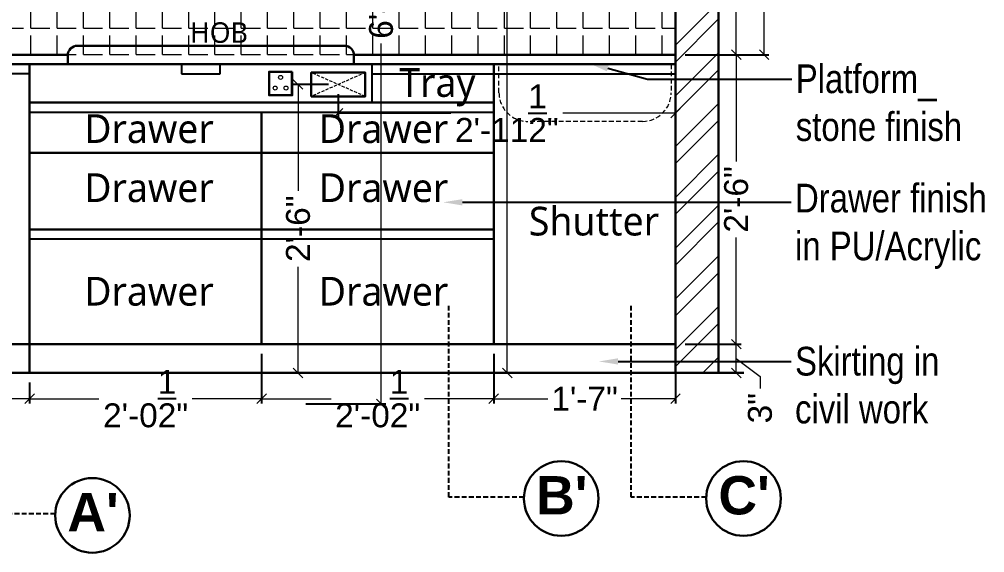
# Model space of a CAD drawing. Header units: millimetres. Extents: x 56222 to 3066687, y -650199 to -121287.
# Drawn here: x 132659.9 to 132760.8, y -185468.8 to -185413.1 of the extents above; entities that cross this region are included whole.
import ezdxf
from ezdxf import colors
from ezdxf.entities.mleader import LeaderData, LeaderLine
from ezdxf.math import Vec2, Vec3

# ---------------------------------------------------------------- set-up
doc = ezdxf.new("R2010")
doc.units = ezdxf.units.MM
doc.header["$MEASUREMENT"] = 0
doc.header["$PDMODE"] = 35
for name, pattern in [('00 . GROUND FLOOR$0$DASHED', [0.75, 0.5, -0.25]), ('00-Floor Plan$0$DASHED', [0.75, 0.5, -0.25]), ('CENTER', [2, 1.25, -0.25, 0.25, -0.25]), ('DASHED', [0.75, 0.5, -0.25]), ('DASHED2', [0.375, 0.25, -0.125])]:
    doc.linetypes.add(name, pattern=pattern)
doc.layers.get('Defpoints').update_dxf_attribs({"color": 220})
doc.layers.add('AR HATCH-7', color=7, linetype='Continuous')
for name, color, linetype, lineweight in [('COLUMN', 1, 'Continuous', 30), ('DIM.', 250, 'Continuous', 13), ('dim05', 1, 'Continuous', 13), ('el', 7, 'Continuous', 20), ('ELEC-wires', 1, 'DASHED2', 13), ('ELEVATION', 250, 'Continuous', 9), ('FURNITURE', 32, 'Continuous', 9), ('FURNITURE-1', 252, 'Continuous', 13), ('hatch-rcc', 251, 'Continuous', 9), ('Labelling', 1, 'Continuous', 25), ('Text', 7, 'Continuous', 15), ('wall', 7, 'Continuous', 30), ('XX~SLAB ( BEAM )~ ( DIM )', 7, 'Continuous', 9)]:
    doc.layers.add(name, color=color, linetype=linetype, lineweight=lineweight)
doc.styles.add('Arial', font='arial.ttf')
doc.styles.get("Standard").update_dxf_attribs({"font": 'arial.ttf', "height": 6})
doc.styles.add('style4', font='ARIALN.TTF')
doc.dimstyles.new('ISO-25', dxfattribs={"dimtxt": 2.5, "dimasz": 1, "dimexe": 0.5, "dimexo": 1, "dimtad": 0, "dimdec": 1, "dimlunit": 4, "dimtxsty": 'Standard', "dimblk": 'OBLIQUE', "dimcen": 2.5, "dimclrd": 1, "dimclre": 1, "dimclrt": 5, "dimadec": 0, "dimazin": 0, "dimtfac": 1, "dimtdec": 1, "dimtmove": 0, "dimatfit": 3, "dimfxl": 1, "dimlwd": -1, "dimarcsym": 0})

# ---------------------------------------------------------------- blocks, each defined once
blk = doc.blocks.new('6616')
at = {"color": 242, "linetype": 'DASHED', "true_color": 0xcd2027}
for p, q in [((386784.79, -36915.77), (386775.78, -36911.78)), ((386784.79, -36911.78), (386775.78, -36915.77))]:
    blk.add_line(p, q, dxfattribs=at)
at = {"layer": 'ELEC-wires', "color": 5, "linetype": 'ByBlock', "lineweight": 30, "ltscale": 4}
blk.add_lwpolyline([(386775.78, -36911.78), (386784.79, -36911.78), (386784.79, -36915.77), (386775.78, -36915.77)], close=True, dxfattribs=at)
blk = doc.blocks.new('_Oblique')
at = {"layer": 'wall', "color": 0, "lineweight": -2}
blk.add_line((-0.5, -0.5), (0.5, 0.5), dxfattribs=at)
blk = doc.blocks.new('*D498')
at = {"layer": 'Defpoints', "color": 0, "lineweight": 30, "transparency": 16777216}
for p in [(132728.52, -185447.03), (132734.87, -185447.03), (132728.52, -185450.03)]:
    blk.add_point(p, dxfattribs=at)
at = {"layer": 'dim05', "color": 1, "linetype": 'Continuous', "lineweight": -2, "transparency": 16777216}
for p, q in [((132729.52, -185447.03), (132735.37, -185447.03)), ((132729.52, -185450.03), (132735.37, -185450.03))]:
    blk.add_line(p, q, dxfattribs=at)
at = {"layer": 'dim05', "color": 1, "linetype": 'Continuous', "transparency": 16777216}
for p, q in [((132734.87, -185450.03), (132734.87, -185447.03)), ((132734.87, -185448.53), (132737.36, -185450.41)), ((132737.36, -185450.41), (132737.36, -185451.66))]:
    blk.add_line(p, q, dxfattribs=at)
at = {"layer": 'dim05', "color": 1, "transparency": 16777216}
for p, rotation in [((132734.87, -185447.03), 90), ((132734.87, -185450.03), 270)]:
    blk.add_blockref('_Oblique', p, dxfattribs=dict(at, rotation=rotation))
at = {"layer": 'dim05', "color": 5, "lineweight": 25, "transparency": 16777216, "insert": (132737.36, -185453.72), "char_height": 2.5, "attachment_point": 5, "rotation": 90, "style": 'Arial'}
blk.add_mtext('3"', dxfattribs=at)
blk = doc.blocks.new('*D499')
at = {"layer": 'Defpoints', "color": 0, "lineweight": 30, "transparency": 16777216}
for p in [(132728.52, -185416.78), (132734.87, -185416.78), (132728.52, -185447.03)]:
    blk.add_point(p, dxfattribs=at)
at = {"layer": 'dim05', "color": 1, "linetype": 'Continuous', "lineweight": -2, "transparency": 16777216}
for p, q in [((132729.52, -185416.78), (132735.37, -185416.78)), ((132729.52, -185447.03), (132735.37, -185447.03))]:
    blk.add_line(p, q, dxfattribs=at)
at = {"layer": 'dim05', "color": 1, "linetype": 'Continuous', "transparency": 16777216}
for p, q in [((132734.87, -185416.78), (132734.87, -185427.94)), ((132734.87, -185447.03), (132734.87, -185435.87))]:
    blk.add_line(p, q, dxfattribs=at)
at = {"layer": 'dim05', "color": 1, "transparency": 16777216}
for p, rotation in [((132734.87, -185416.78), 90), ((132734.87, -185447.03), 270)]:
    blk.add_blockref('_Oblique', p, dxfattribs=dict(at, rotation=rotation))
at = {"layer": 'dim05', "color": 5, "lineweight": 25, "transparency": 16777216, "insert": (132734.87, -185431.9), "char_height": 2.5, "attachment_point": 5, "rotation": 90, "style": 'Arial'}
blk.add_mtext('2\'-6"', dxfattribs=at)
blk = doc.blocks.new('*D500')
at = {"layer": 'Defpoints', "color": 0, "lineweight": 30, "transparency": 16777216}
for p in [(132728.52, -185394.72), (132734.87, -185394.72), (132728.52, -185416.78)]:
    blk.add_point(p, dxfattribs=at)
at = {"layer": 'dim05', "color": 1, "linetype": 'Continuous', "lineweight": -2, "transparency": 16777216}
for p, q in [((132729.52, -185394.72), (132735.37, -185394.72)), ((132729.52, -185416.78), (132735.37, -185416.78))]:
    blk.add_line(p, q, dxfattribs=at)
at = {"layer": 'dim05', "color": 1, "linetype": 'Continuous', "transparency": 16777216}
for p, q in [((132734.87, -185394.72), (132734.87, -185400.95)), ((132734.87, -185416.78), (132734.87, -185410.55))]:
    blk.add_line(p, q, dxfattribs=at)
at = {"layer": 'dim05', "color": 1, "transparency": 16777216}
for p, rotation in [((132734.87, -185394.72), 90), ((132734.87, -185416.78), 270)]:
    blk.add_blockref('_Oblique', p, dxfattribs=dict(at, rotation=rotation))
at = {"layer": 'dim05', "color": 5, "lineweight": 25, "transparency": 16777216, "insert": (132734.87, -185405.75), "char_height": 2.5, "attachment_point": 5, "rotation": 90, "style": 'Arial'}
blk.add_mtext('1\'-10"', dxfattribs=at)
blk = doc.blocks.new('*D504')
at = {"layer": 'Defpoints', "color": 0, "lineweight": 30, "transparency": 16777216}
for p in [(132728.52, -185383.78), (132737.79, -185383.78), (132728.52, -185416.78)]:
    blk.add_point(p, dxfattribs=at)
at = {"layer": 'dim05', "color": 1, "linetype": 'Continuous', "lineweight": -2, "transparency": 16777216}
for p, q in [((132729.52, -185383.78), (132738.29, -185383.78)), ((132729.52, -185416.78), (132738.29, -185416.78))]:
    blk.add_line(p, q, dxfattribs=at)
at = {"layer": 'dim05', "color": 1, "linetype": 'Continuous', "transparency": 16777216}
for p, q in [((132737.79, -185383.78), (132737.79, -185396.31)), ((132737.79, -185416.78), (132737.79, -185404.25))]:
    blk.add_line(p, q, dxfattribs=at)
at = {"layer": 'dim05', "color": 1, "transparency": 16777216}
for p, rotation in [((132737.79, -185383.78), 90), ((132737.79, -185416.78), 270)]:
    blk.add_blockref('_Oblique', p, dxfattribs=dict(at, rotation=rotation))
at = {"layer": 'dim05', "color": 5, "lineweight": 25, "transparency": 16777216, "insert": (132737.79, -185400.28), "char_height": 2.5, "attachment_point": 5, "rotation": 90, "style": 'Arial'}
blk.add_mtext('2\'-9"', dxfattribs=at)
blk = doc.blocks.new('*D511')
at = {"layer": 'Defpoints', "color": 0, "lineweight": 30, "transparency": 16777216}
for p in [(132643, -185450.03), (132661, -185450.03), (132661, -185452.73)]:
    blk.add_point(p, dxfattribs=at)
at = {"layer": 'dim05', "color": 1, "linetype": 'Continuous', "lineweight": -2, "transparency": 16777216}
for p, q in [((132643, -185451.03), (132643, -185453.23)), ((132661, -185451.03), (132661, -185453.23))]:
    blk.add_line(p, q, dxfattribs=at)
at = {"layer": 'dim05', "color": 1, "linetype": 'Continuous', "transparency": 16777216}
for p, q in [((132643, -185452.73), (132648.17, -185452.73)), ((132661, -185452.73), (132655.83, -185452.73))]:
    blk.add_line(p, q, dxfattribs=at)
at = {"layer": 'dim05', "color": 1, "transparency": 16777216, "rotation": 180}
blk.add_blockref('_Oblique', (132643, -185452.73), dxfattribs=at)
at = {"layer": 'dim05', "color": 1, "transparency": 16777216}
blk.add_blockref('_Oblique', (132661, -185452.73), dxfattribs=at)
at = {"layer": 'dim05', "color": 5, "lineweight": 25, "transparency": 16777216, "insert": (132652, -185452.73), "char_height": 2.5, "attachment_point": 5, "style": 'Arial'}
blk.add_mtext('1\'-6"', dxfattribs=at)
blk = doc.blocks.new('*D512')
at = {"layer": 'Defpoints', "color": 0, "lineweight": 30, "transparency": 16777216}
for p in [(132685.26, -185447.03), (132661, -185450.03), (132685.26, -185452.73)]:
    blk.add_point(p, dxfattribs=at)
at = {"layer": 'dim05', "color": 1, "linetype": 'Continuous', "lineweight": -2, "transparency": 16777216}
for p, q in [((132685.26, -185448.03), (132685.26, -185453.23)), ((132661, -185451.03), (132661, -185453.23))]:
    blk.add_line(p, q, dxfattribs=at)
at = {"layer": 'dim05', "color": 1, "linetype": 'Continuous', "transparency": 16777216}
for p, q in [((132661, -185452.73), (132668.25, -185452.73)), ((132685.26, -185452.73), (132678.01, -185452.73))]:
    blk.add_line(p, q, dxfattribs=at)
at = {"layer": 'dim05', "color": 1, "transparency": 16777216, "rotation": 180}
blk.add_blockref('_Oblique', (132661, -185452.73), dxfattribs=at)
at = {"layer": 'dim05', "color": 1, "transparency": 16777216}
blk.add_blockref('_Oblique', (132685.26, -185452.73), dxfattribs=at)
at = {"layer": 'dim05', "color": 5, "lineweight": 25, "transparency": 16777216, "insert": (132673.13, -185452.73), "char_height": 2.5, "attachment_point": 5, "style": 'Arial'}
blk.add_mtext('2\'-0{\\H1x;\\S1/2;}"', dxfattribs=at)
blk = doc.blocks.new('*D513')
at = {"layer": 'Defpoints', "color": 0, "lineweight": 30, "transparency": 16777216}
for p in [(132685.26, -185447.03), (132709.52, -185447.03), (132709.52, -185452.73)]:
    blk.add_point(p, dxfattribs=at)
at = {"layer": 'dim05', "color": 1, "linetype": 'Continuous', "lineweight": -2, "transparency": 16777216}
for p, q in [((132685.26, -185448.03), (132685.26, -185453.23)), ((132709.52, -185448.03), (132709.52, -185453.23))]:
    blk.add_line(p, q, dxfattribs=at)
at = {"layer": 'dim05', "color": 1, "linetype": 'Continuous', "transparency": 16777216}
for p, q in [((132685.26, -185452.73), (132692.51, -185452.73)), ((132709.52, -185452.73), (132702.27, -185452.73))]:
    blk.add_line(p, q, dxfattribs=at)
at = {"layer": 'dim05', "color": 1, "transparency": 16777216, "rotation": 180}
blk.add_blockref('_Oblique', (132685.26, -185452.73), dxfattribs=at)
at = {"layer": 'dim05', "color": 1, "transparency": 16777216}
blk.add_blockref('_Oblique', (132709.52, -185452.73), dxfattribs=at)
at = {"layer": 'dim05', "color": 5, "lineweight": 25, "transparency": 16777216, "insert": (132697.39, -185452.73), "char_height": 2.5, "attachment_point": 5, "style": 'Arial'}
blk.add_mtext('2\'-0{\\H1x;\\S1/2;}"', dxfattribs=at)
blk = doc.blocks.new('*D514')
at = {"layer": 'Defpoints', "color": 0, "lineweight": 30, "transparency": 16777216}
for p in [(132709.52, -185447.03), (132728.52, -185447.03), (132728.52, -185452.73)]:
    blk.add_point(p, dxfattribs=at)
at = {"layer": 'dim05', "color": 1, "linetype": 'Continuous', "lineweight": -2, "transparency": 16777216}
for p, q in [((132709.52, -185448.03), (132709.52, -185453.23)), ((132728.52, -185448.03), (132728.52, -185453.23))]:
    blk.add_line(p, q, dxfattribs=at)
at = {"layer": 'dim05', "color": 1, "linetype": 'Continuous', "transparency": 16777216}
for p, q in [((132709.52, -185452.73), (132715.19, -185452.73)), ((132728.52, -185452.73), (132722.85, -185452.73))]:
    blk.add_line(p, q, dxfattribs=at)
at = {"layer": 'dim05', "color": 1, "transparency": 16777216, "rotation": 180}
blk.add_blockref('_Oblique', (132709.52, -185452.73), dxfattribs=at)
at = {"layer": 'dim05', "color": 1, "transparency": 16777216}
blk.add_blockref('_Oblique', (132728.52, -185452.73), dxfattribs=at)
at = {"layer": 'dim05', "color": 5, "lineweight": 25, "transparency": 16777216, "insert": (132719.02, -185452.73), "char_height": 2.5, "attachment_point": 5, "style": 'Arial'}
blk.add_mtext('1\'-7"', dxfattribs=at)
blk = doc.blocks.new('*D549')
at = {"layer": 'Defpoints', "color": 0, "lineweight": 30, "transparency": 16777216}
for p in [(132693.26, -185419.89), (132689.07, -185450.03), (132693.26, -185450.03)]:
    blk.add_point(p, dxfattribs=at)
at = {"layer": 'dim05', "color": 1, "linetype": 'Continuous', "lineweight": -2, "transparency": 16777216}
for p, q in [((132692.26, -185419.89), (132688.57, -185419.89)), ((132692.26, -185450.03), (132688.57, -185450.03))]:
    blk.add_line(p, q, dxfattribs=at)
at = {"layer": 'dim05', "color": 1, "linetype": 'Continuous', "transparency": 16777216}
for p, q in [((132689.07, -185419.89), (132689.07, -185430.99)), ((132689.07, -185450.03), (132689.07, -185438.93))]:
    blk.add_line(p, q, dxfattribs=at)
at = {"layer": 'dim05', "color": 1, "transparency": 16777216}
for p, rotation in [((132689.07, -185419.89), 90), ((132689.07, -185450.03), 270)]:
    blk.add_blockref('_Oblique', p, dxfattribs=dict(at, rotation=rotation))
at = {"layer": 'dim05', "color": 5, "lineweight": 25, "transparency": 16777216, "insert": (132689.07, -185434.96), "char_height": 2.5, "attachment_point": 5, "rotation": 90, "style": 'Arial'}
blk.add_mtext('2\'-6"', dxfattribs=at)
blk = doc.blocks.new('*D552')
at = {"layer": 'Defpoints', "color": 0, "lineweight": 30, "transparency": 16777216}
for p in [(132691.74, -185374.34), (132688.88, -185453.27), (132697.75, -185453.27)]:
    blk.add_point(p, dxfattribs=at)
at = {"layer": 'dim05', "color": 1, "linetype": 'Continuous', "lineweight": -2, "transparency": 16777216}
for p, q in [((132692.74, -185374.34), (132698.25, -185374.34)), ((132689.88, -185453.27), (132698.25, -185453.27))]:
    blk.add_line(p, q, dxfattribs=at)
at = {"layer": 'dim05', "color": 1, "linetype": 'Continuous', "transparency": 16777216}
for p, q in [((132697.75, -185374.34), (132697.75, -185407.69)), ((132697.75, -185453.27), (132697.75, -185415.6))]:
    blk.add_line(p, q, dxfattribs=at)
at = {"layer": 'dim05', "color": 1, "transparency": 16777216}
for p, rotation in [((132697.75, -185374.34), 90), ((132697.75, -185453.27), 270)]:
    blk.add_blockref('_Oblique', p, dxfattribs=dict(at, rotation=rotation))
at = {"layer": 'dim05', "color": 5, "lineweight": 25, "transparency": 16777216, "insert": (132697.75, -185411.64), "char_height": 2.5, "attachment_point": 5, "rotation": 90, "style": 'Arial'}
blk.add_mtext('6\'-7"', dxfattribs=at)
blk = doc.blocks.new('*D551')
at = {"layer": 'Defpoints', "color": 0, "lineweight": 30, "transparency": 16777216}
for p in [(132722.52, -185359.12), (132710.94, -185450.03), (132722.52, -185450.03)]:
    blk.add_point(p, dxfattribs=at)
at = {"layer": 'dim05', "color": 1, "linetype": 'Continuous', "lineweight": -2, "transparency": 16777216}
for p, q in [((132721.52, -185359.12), (132710.44, -185359.12)), ((132721.52, -185450.03), (132710.44, -185450.03))]:
    blk.add_line(p, q, dxfattribs=at)
at = {"layer": 'dim05', "color": 1, "linetype": 'Continuous', "transparency": 16777216}
for p, q in [((132710.94, -185359.12), (132710.94, -185400.63)), ((132710.94, -185450.03), (132710.94, -185408.51))]:
    blk.add_line(p, q, dxfattribs=at)
at = {"layer": 'dim05', "color": 1, "transparency": 16777216}
for p, rotation in [((132710.94, -185359.12), 90), ((132710.94, -185450.03), 270)]:
    blk.add_blockref('_Oblique', p, dxfattribs=dict(at, rotation=rotation))
at = {"layer": 'dim05', "color": 5, "lineweight": 25, "transparency": 16777216, "insert": (132710.94, -185404.57), "char_height": 2.5, "attachment_point": 5, "rotation": 90, "style": 'Arial'}
blk.add_mtext('7\'-7"', dxfattribs=at)
blk = doc.blocks.new('*D556')
at = {"layer": 'Defpoints', "color": 0, "lineweight": 30, "transparency": 16777216}
for p in [(132693.26, -185419.89), (132728.52, -185419.89), (132728.52, -185422.89)]:
    blk.add_point(p, dxfattribs=at)
at = {"layer": 'dim05', "color": 1, "linetype": 'Continuous', "lineweight": -2, "transparency": 16777216}
for p, q in [((132693.26, -185420.89), (132693.26, -185423.39)), ((132728.52, -185420.89), (132728.52, -185423.39))]:
    blk.add_line(p, q, dxfattribs=at)
at = {"layer": 'dim05', "color": 1, "linetype": 'Continuous', "transparency": 16777216}
for p, q in [((132693.26, -185422.89), (132705.04, -185422.89)), ((132728.52, -185422.89), (132716.74, -185422.89))]:
    blk.add_line(p, q, dxfattribs=at)
at = {"layer": 'dim05', "color": 1, "transparency": 16777216, "rotation": 180}
blk.add_blockref('_Oblique', (132693.26, -185422.89), dxfattribs=at)
at = {"layer": 'dim05', "color": 1, "transparency": 16777216}
blk.add_blockref('_Oblique', (132728.52, -185422.89), dxfattribs=at)
at = {"layer": 'dim05', "color": 5, "lineweight": 25, "transparency": 16777216, "insert": (132710.89, -185422.89), "char_height": 2.5, "attachment_point": 5, "style": 'Arial'}
blk.add_mtext('2\'-11{\\H1x;\\S1/2;}"', dxfattribs=at)

msp = doc.modelspace()

# ---------------------------------------------------------------- hatches: boundary and pattern name
at = {"layer": 'AR HATCH-7', "linetype": 'CENTER', "lineweight": 15, "true_color": 0x939598}
h = msp.add_hatch(dxfattribs=at)
h.set_pattern_fill('ANSI32', color=252, scale=10)
h.set_pattern_definition([(45, (-1793.4804, 211.8905), (-2.65165043, 2.65165043), []), (45, (-1791.7126, 211.8905), (-2.65165043, 2.65165043), [])])
h.paths.add_polyline_path([(132733.019, -185341.029), (132728.519, -185341.029), (132728.519, -185450.029), (132733.019, -185450.029)])
at = {"layer": 'FURNITURE', "linetype": 'CENTER', "lineweight": 15, "true_color": 0xc7c8ca, "transparency": 33554687}
h = msp.add_hatch(dxfattribs=at)
h.set_pattern_fill('ANGLE', color=9, scale=10)
h.set_pattern_definition([(0, (-1032.8718, -834.0233), (0, 2.75), [2, -0.75]), (90, (-1032.8718, -834.0233), (-2.75, 2e-16), [2, -0.75])])
h.paths.add_polyline_path([(132728.519, -185383.78), (132641.996, -185383.78), (132641.996, -185416.78), (132728.519, -185416.78)])

# ---------------------------------------------------------------- linework, layer by layer
at = {"layer": 'COLUMN'}
msp.add_line((132601.659, -185450.029), (132735.67, -185450.029), dxfattribs=at)
at = {"layer": 'ELEVATION', "lineweight": 30}
msp.add_lwpolyline([(132664.992, -185417.78), (132664.992, -185416.843, -0.4142136), (132665.992, -185415.843), (132693.912, -185415.843, -0.4142136), (132694.912, -185416.843), (132694.912, -185417.78)], format="xyb", close=True, dxfattribs=at)
at = {"layer": 'FURNITURE', "lineweight": 30}
for p, q in [((132660.996, -185450.029), (132660.996, -185417.78)), ((132709.519, -185447.029), (132709.519, -185417.78)), ((132660.996, -185421.78), (132709.519, -185421.78)), ((132685.258, -185447.029), (132685.258, -185422.78)), ((132660.996, -185427.029), (132709.519, -185427.029)), ((132660.996, -185435.029), (132709.519, -185435.029)), ((132728.519, -185447.029), (132642.996, -185447.029))]:
    msp.add_line(p, q, dxfattribs=at)
at = {"layer": 'FURNITURE', "lineweight": 25}
for p, q in [((132676.889, -185417.78), (132676.889, -185418.784)), ((132680.906, -185418.784), (132680.906, -185417.78)), ((132728.519, -185417.78), (132728.519, -185450.029)), ((132676.889, -185418.784), (132680.906, -185418.784)), ((132696.799, -185418.78), (132728.519, -185418.78)), ((132660.996, -185422.78), (132709.519, -185422.78)), ((132660.996, -185436.029), (132709.519, -185436.029))]:
    msp.add_line(p, q, dxfattribs=at)
at = {"layer": 'FURNITURE', "lineweight": 30}
for points in [[(132641.996, -185416.78), (132664.994, -185416.78)], [(132694.91, -185416.78), (132728.519, -185416.78), (132728.519, -185417.78), (132642.996, -185417.78)]]:
    msp.add_lwpolyline(points, dxfattribs=at)
at = {"layer": 'FURNITURE', "lineweight": 25}
for points in [[(132696.799, -185417.78), (132709.519, -185417.78), (132709.519, -185421.78), (132696.799, -185421.78)], [(132660.996, -185418.78), (132642.996, -185418.78), (132642.996, -185447.029), (132660.996, -185447.029)]]:
    msp.add_lwpolyline(points, close=True, dxfattribs=at)
at = {"layer": 'FURNITURE', "linetype": '00-Floor Plan$0$DASHED'}
msp.add_lwpolyline([(132728.069, -185417.78), (132728.069, -185420.748, -0.4141921), (132725.069, -185423.747), (132713.069, -185423.747, -0.414235), (132710.069, -185420.747), (132710.069, -185417.78)], format="xyb", dxfattribs=at)
at = {"layer": 'FURNITURE-1', "color": 252, "linetype": '00 . GROUND FLOOR$0$DASHED', "lineweight": 25, "true_color": 0x939598}
for points in [[(132712.682, -185463.005), (132704.838, -185463.005), (132704.838, -185442.985)], [(132731.738, -185463.005), (132723.895, -185463.005), (132723.895, -185442.985)], [(132663.681, -185464.769), (132655.837, -185464.769), (132655.837, -185444.749)]]:
    msp.add_lwpolyline(points, dxfattribs=at)
at = {"layer": 'FURNITURE-1', "color": 1, "linetype": 'ByBlock', "lineweight": 30}
for centre in [(132716.574, -185463.157), (132735.631, -185463.157), (132667.573, -185464.921)]:
    msp.add_circle(centre, 3.897, dxfattribs=at)
at = {"layer": 'hatch-rcc', "color": 1, "lineweight": 30}
msp.add_lwpolyline([(132688.451, -185418.562), (132686.028, -185418.562), (132686.028, -185421.018), (132688.451, -185421.018)], close=True, dxfattribs=at)
at = {"layer": 'hatch-rcc', "color": 1}
msp.add_lwpolyline([(132688.387, -185418.626), (132686.092, -185418.626), (132686.092, -185420.954), (132688.387, -185420.954)], close=True, dxfattribs=at)
for centre in [(132687.238, -185419.148), (132686.673, -185420.263), (132687.803, -185420.263)]:
    msp.add_circle(centre, 0.206, dxfattribs=at)
at = {"layer": 'XX~SLAB ( BEAM )~ ( DIM )', "lineweight": 30}
for p, q in [((132728.519, -185450.029), (132728.519, -185341.029)), ((132733.019, -185341.029), (132733.019, -185450.029))]:
    msp.add_line(p, q, dxfattribs=at)

# ---------------------------------------------------------------- block references
at = {"layer": 'el', "color": 1, "transparency": 33554687, "xscale": -0.6270732069940084, "yscale": 0.6270732069940084, "zscale": 0.6270732069940084, "rotation": 180.0000000001202}
msp.add_blockref('6616', (-109846.29, -208567.531), dxfattribs=at)

# ---------------------------------------------------------------- texts
at = {"layer": 'DIM.', "color": 1, "char_height": 4, "attachment_point": 3}
for s, insert in [("{\\fArial|b1|i0|c0|p34;B'}", (132719.318, -185460.818)), ("{\\fArial|b1|i0|c0|p34;C'}", (132738.374, -185460.818)), ("{\\fArial|b1|i0|c0|p34;A'}", (132670.317, -185462.582))]:
    msp.add_mtext_dynamic_manual_height_columns(s, width=81.87572, gutter_width=1.128, heights=[0], dxfattribs=dict(at, insert=insert))
at = {"layer": 'Labelling', "color": 1, "char_height": 3, "attachment_point": 5, "style": 'Arial'}
for s, insert, width in [('{\\fMalgun Gothic|b0|i0|c0|p34;Tray}', (132703.629, -185420.189), 29.95401), ('{\\fMalgun Gothic|b0|i0|c0|p34;Drawer}', (132673.487, -185424.528), 29.95401), ('{\\fMalgun Gothic|b0|i0|c0|p34;Drawer}', (132698, -185424.528), 29.95401), ('{\\fMalgun Gothic|b0|i0|c0|p34;Drawer}', (132673.487, -185430.699), 29.95401), ('{\\fMalgun Gothic|b0|i0|c0|p34;Drawer}', (132698, -185430.699), 29.95401), ('{\\fMalgun Gothic|b0|i0|c0|p34;Shutter}', (132720.002, -185434.192), 16.1646), ('{\\fMalgun Gothic|b0|i0|c0|p34;Drawer}', (132673.487, -185441.522), 29.95401), ('{\\fMalgun Gothic|b0|i0|c0|p34;Drawer}', (132698, -185441.522), 29.95401)]:
    msp.add_mtext(s, dxfattribs=dict(at, insert=insert, width=width))
at = {"layer": 'Text', "ltscale": 20, "insert": (132677.76, -185413.393, 0.259), "char_height": 2.14365, "width": 39.27782, "attachment_point": 1}
msp.add_mtext('{\\fMalgun Gothic|b0|i0|c0|p34;\\C1;HOB}', dxfattribs=at)

# ---------------------------------------------------------------- dimensions: what is measured, and where the dimension line sits
at = {"layer": 'dim05', "color": 27, "lineweight": 25, "true_color": 0x7d5120}
for base, p1, p2, override, picture, middle in [((132710.935, -185450.029), (132722.519, -185359.115), (132722.519, -185450.029), {"dimtxsty": 'Arial'}, '*D551', (132710.935, -185404.572)), ((132737.785, -185383.78), (132728.519, -185416.78), (132728.519, -185383.78), {"dimtxsty": 'Arial', "dimtmove": 1}, '*D504', (132737.785, -185400.28)), ((132734.869, -185394.724), (132728.519, -185416.78), (132728.519, -185394.724), {"dimtxsty": 'Arial', "dimtmove": 1}, '*D500', (132734.869, -185405.752)), ((132734.869, -185416.78), (132728.519, -185447.029), (132728.519, -185416.78), {"dimtxsty": 'Arial', "dimtmove": 1}, '*D499', (132734.869, -185431.904)), ((132689.067, -185450.029), (132693.265, -185419.89), (132693.265, -185450.029), {"dimtxsty": 'Arial', "dimtmove": 1}, '*D549', (132689.067, -185434.96))]:
    dim = msp.add_linear_dim(base=base, p1=p1, p2=p2, angle=90, dimstyle='ISO-25', override=override, dxfattribs=at)
    dim.commit()
    dim.dimension.update_dxf_attribs({"geometry": picture, "text_midpoint": middle})
for base, p1, p2, override, picture, middle in [((132697.75, -185453.274), (132691.744, -185374.343), (132688.883, -185453.274), {"dimtxsty": 'Arial'}, '*D552', (132697.75, -185411.645)), ((132734.869, -185447.029), (132728.519, -185450.029), (132728.519, -185447.029), {"dimtxsty": 'Arial', "dimtmove": 1}, '*D498', (132737.364, -185452.288))]:
    dim = msp.add_linear_dim(base=base, p1=p1, p2=p2, angle=90, dimstyle='ISO-25', override=override, dxfattribs=at)
    dim.commit()
    dim.dimension.update_dxf_attribs({"geometry": picture, "text_midpoint": middle, "dimtype": 160})
for base, p1, p2, override, picture, middle in [((132728.519, -185422.89), (132693.265, -185419.89), (132728.519, -185419.89), {"dimtxsty": 'Arial'}, '*D556', (132710.892, -185422.89)), ((132685.258, -185452.727), (132660.996, -185450.029), (132685.258, -185447.029), {"dimtxsty": 'Arial', "dimtmove": 1}, '*D512', (132673.127, -185452.727)), ((132709.519, -185452.727), (132685.258, -185447.029), (132709.519, -185447.029), {"dimtxsty": 'Arial', "dimtmove": 1}, '*D513', (132697.389, -185452.727)), ((132728.519, -185452.727), (132709.519, -185447.029), (132728.519, -185447.029), {"dimtxsty": 'Arial', "dimtmove": 1}, '*D514', (132719.019, -185452.727)), ((132660.996, -185452.727), (132642.996, -185450.029), (132660.996, -185450.029), {"dimtxsty": 'Arial', "dimtmove": 1}, '*D511', (132651.996, -185452.727))]:
    dim = msp.add_linear_dim(base=base, p1=p1, p2=p2, dimstyle='ISO-25', override=override, dxfattribs=at)
    dim.commit()
    dim.dimension.update_dxf_attribs({"geometry": picture, "text_midpoint": middle})

# ---------------------------------------------------------------- leaders
at = {"layer": 'Text', "color": 1, "lineweight": 0, "ltscale": 20}
ml = msp.add_multileader_mtext('Standard', dxfattribs=at)
ml.set_content('Platform_\\Pstone finish', color=1, style='style4')
ml.set_leader_properties()
ml.build(insert=Vec2(0, 0))
ml.multileader.update_dxf_attribs({"dogleg_length": 2.025, "arrow_head_size": 2})
ctx = ml.context
ctx.base_point, ctx.char_height, ctx.arrow_head_size, ctx.landing_gap_size, ctx.plane_origin = Vec3(132740.697, -185419.318, 0.078), 3, 2, 0.4, Vec3(132671.66, -185415.626, 0.078)
notes = []
notes.append((ctx, [(0, (1, 1, 0), (132725.61, -185419.318, 0.078), (1, 0), 15.087, [(0, [(132719.508, -185417.681, 0.078)], 0, [])])]))
ctx.mtext.insert = Vec3(132741.097, -185417.793, 0.078)
ml = msp.add_multileader_mtext('Standard', dxfattribs=at)
ml.set_content('Drawer finish \\Pin PU/Acrylic ', color=1, style='style4')
ml.set_leader_properties()
ml.build(insert=Vec2(0, 0))
ml.multileader.update_dxf_attribs({"dogleg_length": 2.025, "arrow_head_size": 2})
ctx = ml.context
ctx.base_point, ctx.char_height, ctx.arrow_head_size, ctx.landing_gap_size, ctx.plane_origin = Vec3(132740.619, -185432.202), 3, 2, 0.4, Vec3(132679.475, -185432.202)
notes.append((ctx, [(0, (1, 1, 0), (132738.608, -185432.202), (1, 0), 2.011, [(0, [(132704.241, -185432.202)], 0, [])])]))
ctx.mtext.insert = Vec3(132741.019, -185430.261)
ml = msp.add_multileader_mtext('Standard', dxfattribs=at)
ml.set_content('Skirting in \\Pcivil work', color=1, style='style4')
ml.set_leader_properties()
ml.build(insert=Vec2(0, 0))
ml.multileader.update_dxf_attribs({"dogleg_length": 2.025, "arrow_head_size": 2})
ctx = ml.context
ctx.base_point, ctx.char_height, ctx.arrow_head_size, ctx.landing_gap_size, ctx.plane_origin = Vec3(132740.619, -185448.831), 3, 2, 0.4, Vec3(132679.475, -185448.831)
notes.append((ctx, [(0, (1, 1, 0), (132738.608, -185448.831), (1, 0), 2.011, [(0, [(132720.518, -185448.831)], 0, [])])]))
ctx.mtext.insert = Vec3(132741.019, -185447.306)
for ctx, leaders in notes:
    for number, flags, end, landing, length, lines in leaders:
        leader = LeaderData()
        leader.index, (leader.has_last_leader_line, leader.has_dogleg_vector, leader.attachment_direction) = number, flags
        leader.last_leader_point, leader.dogleg_vector, leader.dogleg_length = Vec3(end), Vec3(landing), length
        for number, points, colour, breaks in lines:
            line = LeaderLine()
            line.index, line.vertices, line.color, line.breaks = number, Vec3.list(points), colors.encode_raw_color(colour), breaks
            leader.lines.append(line)
        ctx.leaders.append(leader)

doc.saveas('drawing.dxf')
